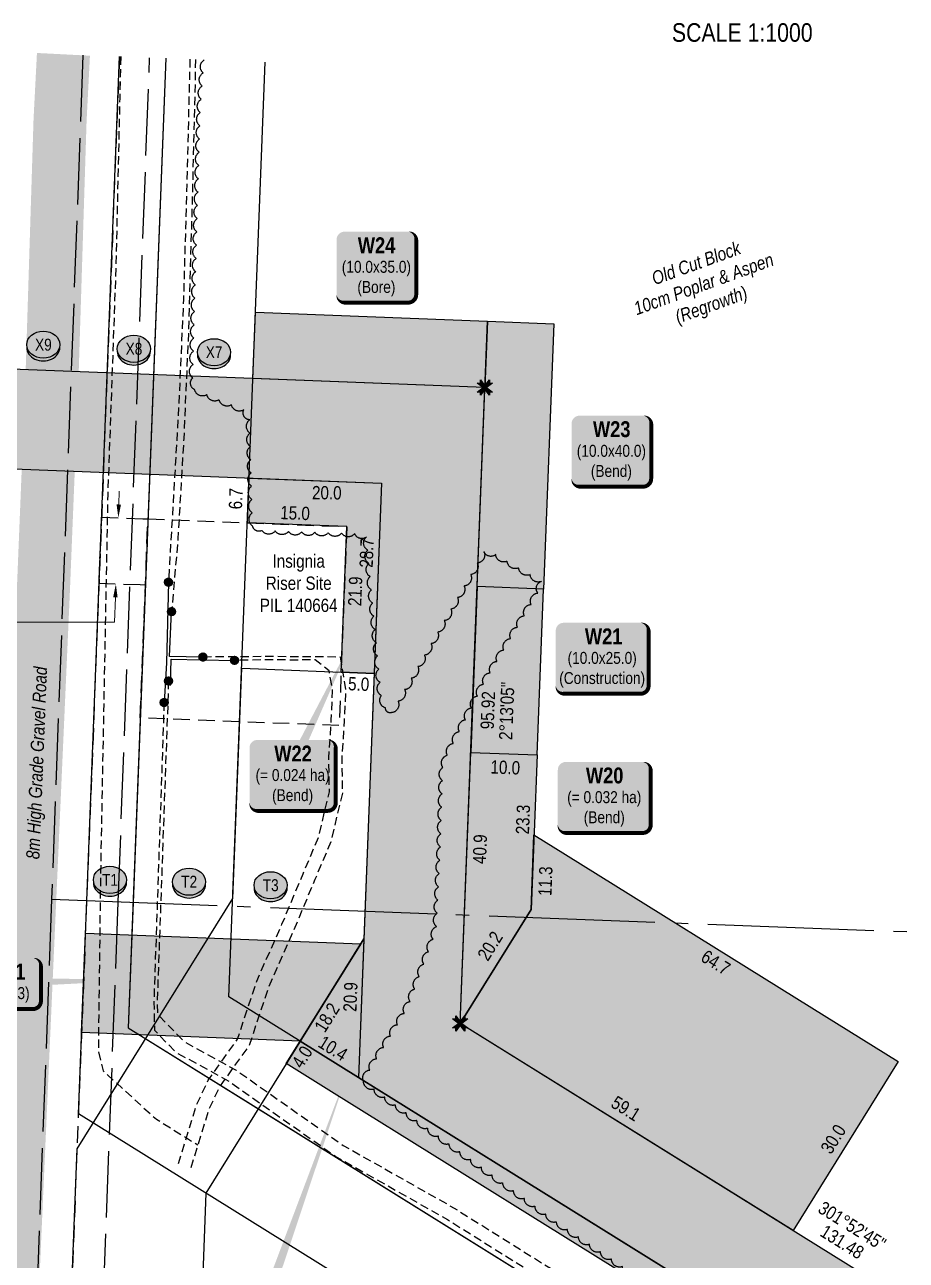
# Model space of a CAD drawing. Extents: x 333858 to 342713, y 6154085 to 6163590.
# Drawn here: x 334196 to 334860, y 6154741 to 6155671 of the extents above; entities that cross this region are included whole.
import ezdxf
from ezdxf.enums import TextEntityAlignment as Align

# ---------------------------------------------------------------- set-up
doc = ezdxf.new("R2010")
doc.units = 0
doc.header["$LTSCALE"] = 5
doc.header["$PDSIZE"] = 0.5
for name, pattern in [('0', [1, 1, 0]), ('foc-ACCESSROAD', [3.75, 2.5, -1.25]), ('foc-QUARTERLINE', [33, 25, -3, 2, -3]), ('foc-UNSURVEYED', [12.5, 10, -2.5]), ('UG_PIPE', [1.875, 1.25, -0.625])]:
    doc.linetypes.add(name, pattern=pattern)
doc.layers.get('Defpoints').update_dxf_attribs({"color": 9})
doc.layers.add('AS-PIPE-AG', color=7, linetype='Continuous', true_color=0x7d00fa)
doc.layers.add('P-TEMP-BLUE-H', color=7, linetype='Continuous', true_color=0x99e6ff)
for name, color, linetype in [('AS-PIPE-UG', 44, 'UG_PIPE'), ('AS-ROADS', 254, 'Continuous'), ('AS-SYMBOL', 7, 'Continuous'), ('C-WS-S', 8, 'Continuous'), ('DETAIL-T', 7, 'Continuous'), ('F-AR', 190, 'foc-ACCESSROAD'), ('F-RW', 190, 'Continuous'), ('F-WS', 190, 'foc-ACCESSROAD'), ('L-BD1', 253, 'Continuous'), ('L-MON', 1, 'Continuous'), ('L-QSEC', 8, 'foc-QUARTERLINE'), ('L-USEC', 7, 'foc-UNSURVEYED'), ('P-CROSSINGS', 250, 'Continuous'), ('P-PROPOSED', 10, 'Continuous'), ('P-PROPOSED-H', 21, 'Continuous'), ('P-TEMP-BLOCKS', 250, 'Continuous'), ('P-TEMP-BLUE', 146, 'Continuous'), ('P-TEMP-BLUE-T', 146, 'Continuous'), ('P-WORKAREA', 113, 'Continuous'), ('P-WORKAREA-H', 111, 'Continuous'), ('T-BUSH', 110, '0')]:
    doc.layers.add(name, color=color, linetype=linetype)
doc.layers.add('F-AR-T', color=190, linetype='Continuous', lineweight=9)
doc.layers.add('T-TEXT', color=48, linetype='Continuous', lineweight=18)
doc.styles.add('80', font='ARIALN.TTF', dxfattribs={"height": 10})
doc.styles.add('80CG', font='ARIALN.TTF', dxfattribs={"height": 10})
doc.styles.add('80L', font='ARIALN.TTF', dxfattribs={"height": 10})
doc.styles.add('80LS', font='ARIALNI.TTF', dxfattribs={"height": 10})
doc.styles.add('BOLD', font='ARIALNB.TTF')
doc.styles.add('Crossing', font='ARIALN.TTF', dxfattribs={"height": 10})
doc.styles.get("Standard").update_dxf_attribs({"font": 'ARIALN.TTF'})
doc.dimstyles.new('Compass 5 000', dxfattribs={"dimscale": 5, "dimtxt": 9, "dimasz": 2, "dimexe": 0.2, "dimexo": 0.0625, "dimgap": 0.5, "dimtad": 0, "dimtih": 1, "dimtoh": 1, "dimzin": 0, "dimdsep": 46, "dimtxsty": '80CG', "dimcen": 0.1, "dimse1": 1, "dimse2": 1, "dimclrd": 256, "dimclrt": 256, "dimaunit": 1, "dimadec": 4, "dimazin": 0, "dimtfac": 0.06, "dimtofl": 0, "dimtmove": 0, "dimatfit": 1, "dimfxl": 0.2, "dimtolj": 1, "dimtzin": 0, "dimlwd": -1, "dimarcsym": 0})

# ---------------------------------------------------------------- blocks, each defined once
blk = doc.blocks.new('*U528')
h = blk.add_hatch(color=111)
edge = h.paths.add_edge_path()
edge.add_line((-24, -20), (24, -20))
edge.add_arc((24, -14), 6, 270, 360)
edge.add_line((30, -14), (30, 12.5))
edge.add_arc((24, 12.5), 6, 0, 90)
edge.add_line((24, 18.5), (-24, 18.5))
edge.add_arc((-24, 12.5), 6, 90, 180)
edge.add_line((-30, 12.5), (-30, -14))
edge.add_arc((-24, -14), 6, 180, 270)
at = {"color": 250, "flags": 128}
blk.add_lwpolyline([(-24, -20, 3, 3, 0), (24, -20, 3, 3, 0.414214), (30, -14, 3, 3, 0), (30, 12.5, 3, 0, 0.414214), (24, 18.5, 0, 0, 0), (-24, 18.5, 0, 0, 0.414214), (-30, 12.5, 0, 0, 0), (-30, -14, 0, 3, 0.414214)], format="xyseb", close=True, dxfattribs=at)
at = {"flags": 128}
blk.add_lwpolyline([(104.95, 1.74, 0, 7.5, 0), (0, 0, 0, 0, 0)], format="xyseb", dxfattribs=at)
at = {"color": 250}
for tag, p, height, style in [('TEMP_AREA_W1_001', (-9.21, 2.24), 12, 'BOLD'), ('ENTER_TEXT_001', (-30.66, -12.47), 9, '80')]:
    blk.add_attdef(tag, p, '', height=height, dxfattribs=dict(at, style=style))
blk = doc.blocks.new('*U493')
at = {"true_color": 0x99e6ff}
h = blk.add_hatch(color=141, dxfattribs=at)
edge = h.paths.add_edge_path()
edge.add_line((-24, -34.95), (24, -34.95))
edge.add_arc((24, -28.95), 6, 270, 360)
edge.add_line((30, -28.95), (30, 12.5))
edge.add_arc((24, 12.5), 6, 0, 90)
edge.add_line((24, 18.5), (-24, 18.5))
edge.add_arc((-24, 12.5), 6, 90, 180)
edge.add_line((-30, 12.5), (-30, -28.95))
edge.add_arc((-24, -28.95), 6, 180, 270)
at = {"color": 250, "flags": 128}
blk.add_lwpolyline([(-24, -34.95, 3, 3, 0), (24, -34.95, 3, 3, 0.414214), (30, -28.95, 3, 3, 0), (30, 12.5, 3, 0, 0.414214), (24, 18.5, 0, 0, 0), (-24, 18.5, 0, 0, 0.414214), (-30, 12.5, 0, 0, 0), (-30, -28.95, 0, 3, 0.414214)], format="xyseb", close=True, dxfattribs=at)
at = {"flags": 128}
blk.add_lwpolyline([(-24.24, -18.7, 0, 7.5, 0), (0, 0, 0, 0, 0)], format="xyseb", dxfattribs=at)
at = {"color": 250}
for tag, p, height, style in [('TEMP_AREA_W1_001', (-9.21, 2.24), 12, 'BOLD'), ('ENTER_TEXT_001', (-30.66, -12.47), 9, '80')]:
    blk.add_attdef(tag, p, '', height=height, dxfattribs=dict(at, style=style))
blk = doc.blocks.new('*U492')
at = {"true_color": 0x99e6ff}
h = blk.add_hatch(color=141, dxfattribs=at)
edge = h.paths.add_edge_path()
edge.add_line((-29, -34.95), (29, -34.95))
edge.add_arc((29, -28.95), 6, 270, 360)
edge.add_line((35, -28.95), (35, 12.5))
edge.add_arc((29, 12.5), 6, 0, 90)
edge.add_line((29, 18.5), (-29, 18.5))
edge.add_arc((-29, 12.5), 6, 90, 180)
edge.add_line((-35, 12.5), (-35, -28.95))
edge.add_arc((-29, -28.95), 6, 180, 270)
at = {"color": 250, "flags": 128}
blk.add_lwpolyline([(-29, -34.95, 3, 3, 0), (29, -34.95, 3, 3, 0.414214), (35, -28.95, 3, 3, 0), (35, 12.5, 3, 0, 0.414214), (29, 18.5, 0, 0, 0), (-29, 18.5, 0, 0, 0.414214), (-35, 12.5, 0, 0, 0), (-35, -28.95, 0, 3, 0.414214)], format="xyseb", close=True, dxfattribs=at)
at = {"flags": 128}
blk.add_lwpolyline([(-24.24, -18.7, 0, 7.5, 0), (0, 0, 0, 0, 0)], format="xyseb", dxfattribs=at)
at = {"color": 250}
for tag, p, height, style in [('TEMP_AREA_W1_001', (-9.21, 2.24), 12, 'BOLD'), ('ENTER_TEXT_001', (-30.66, -12.47), 9, '80')]:
    blk.add_attdef(tag, p, '', height=height, dxfattribs=dict(at, style=style))
blk = doc.blocks.new('*U531')
at = {"true_color": 0x99e6ff}
h = blk.add_hatch(color=141, dxfattribs=at)
edge = h.paths.add_edge_path()
edge.add_line((-29, -34.95), (29, -34.95))
edge.add_arc((29, -28.95), 6, 270, 360)
edge.add_line((35, -28.95), (35, 12.5))
edge.add_arc((29, 12.5), 6, 0, 90)
edge.add_line((29, 18.5), (-29, 18.5))
edge.add_arc((-29, 12.5), 6, 90, 180)
edge.add_line((-35, 12.5), (-35, -28.95))
edge.add_arc((-29, -28.95), 6, 180, 270)
at = {"flags": 128}
blk.add_lwpolyline([(65.71, 184.54, 0, 7.5, 0), (0, 0, 0, 0, 0)], format="xyseb", dxfattribs=at)
at = {"color": 250, "flags": 128}
blk.add_lwpolyline([(-29, -34.95, 3, 3, 0), (29, -34.95, 3, 3, 0.414214), (35, -28.95, 3, 3, 0), (35, 12.5, 3, 0, 0.414214), (29, 18.5, 0, 0, 0), (-29, 18.5, 0, 0, 0.414214), (-35, 12.5, 0, 0, 0), (-35, -28.95, 0, 3, 0.414214)], format="xyseb", close=True, dxfattribs=at)
at = {"color": 250}
for tag, p, height, style in [('TEMP_AREA_W1_001', (-9.21, 2.24), 12, 'BOLD'), ('ENTER_TEXT_001', (-30.66, -12.47), 9, '80')]:
    blk.add_attdef(tag, p, '', height=height, dxfattribs=dict(at, style=style))
blk = doc.blocks.new('*U574')
at = {"true_color": 0x99e6ff}
h = blk.add_hatch(color=141, dxfattribs=at)
edge = h.paths.add_edge_path()
edge.add_line((-26.5, -34.95), (26.5, -34.95))
edge.add_arc((26.5, -28.95), 6, 270, 360)
edge.add_line((32.5, -28.95), (32.5, 12.5))
edge.add_arc((26.5, 12.5), 6, 0, 90)
edge.add_line((26.5, 18.5), (-26.5, 18.5))
edge.add_arc((-26.5, 12.5), 6, 90, 180)
edge.add_line((-32.5, 12.5), (-32.5, -28.95))
edge.add_arc((-26.5, -28.95), 6, 180, 270)
at = {"flags": 128}
blk.add_lwpolyline([(45.76, 95.33, 0, 7.5, 0), (0, 0, 0, 0, 0)], format="xyseb", dxfattribs=at)
at = {"color": 250, "flags": 128}
blk.add_lwpolyline([(-26.5, -34.95, 3, 3, 0), (26.5, -34.95, 3, 3, 0.414214), (32.5, -28.95, 3, 3, 0), (32.5, 12.5, 3, 0, 0.414214), (26.5, 18.5, 0, 0, 0), (-26.5, 18.5, 0, 0, 0.414214), (-32.5, 12.5, 0, 0, 0), (-32.5, -28.95, 0, 3, 0.414214)], format="xyseb", close=True, dxfattribs=at)
at = {"color": 250}
for tag, p, height, style in [('TEMP_AREA_W1_001', (-9.21, 2.24), 12, 'BOLD'), ('ENTER_TEXT_001', (-30.66, -12.47), 9, '80')]:
    blk.add_attdef(tag, p, '', height=height, dxfattribs=dict(at, style=style))
blk = doc.blocks.new('RISER')
h = blk.add_hatch(color=255)
h.dxf.hatch_style = 1
edge = h.paths.add_edge_path()
edge.add_arc((0, 0), 0.7, 0, 360)
blk.add_hatch(color=13).paths.add_polyline_path([(0.58, -0.15), (-0.58, -0.15, 0.774597)])
at = {"color": 13}
blk.add_line((-0.58, -0.15), (0.58, -0.15), dxfattribs=at)
blk.add_circle((0, 0), 0.6, dxfattribs=at)
blk = doc.blocks.new('*D527')
at = {"layer": 'Defpoints', "color": 0, "transparency": 16777216}
for p in [(334139, 6154959.22), (334239.68, 6154955.46), (334221.87, 6154478.4)]:
    blk.add_point(p, dxfattribs=at)
at = {"layer": 'F-AR-T', "transparency": 16777216}
for p, q in [((334111.19, 6154482.53), (334101.2, 6154482.91)), ((334231.86, 6154478.03), (334338.11, 6154474.06))]:
    blk.add_line(p, q, dxfattribs=at)
for points in [[(334111.26, 6154484.2), (334111.13, 6154480.87), (334121.19, 6154482.16)], [(334231.92, 6154479.69), (334231.8, 6154476.36), (334221.87, 6154478.4)]]:
    blk.add_solid(points, dxfattribs=at)
at = {"layer": 'F-AR-T', "transparency": 16777216, "insert": (334371.62, 6154474.06), "char_height": 10, "attachment_point": 5, "style": '80CG', "bg_fill": 3, "box_fill_scale": 1.1, "bg_fill_color": 256, "bg_fill_true_color": 13158600, "bg_fill_transparency": 0}
blk.add_mtext('\\A1;Insignia\\P20.00 A/R\\PLOC 240481', dxfattribs=at)
blk = doc.blocks.new('TEMP')
h = blk.add_hatch(color=255)
h.dxf.hatch_style = 1
h.paths.add_polyline_path([(0, 0.25), (-0.67, 1.15), (-0.67, 0.67), (-1.15, 0.67), (-0.25, 0), (-1.15, -0.67), (-0.67, -0.67), (-0.67, -1.15), (0, -0.25), (0.67, -1.15), (0.67, -0.67), (1.15, -0.67), (0.25, 0), (1.15, 0.67), (0.67, 0.67), (0.67, 1.15)])
h.paths.add_polyline_path([(0.57, 0.85), (0.57, 0.57), (0.85, 0.57), (0.08, 0), (0.85, -0.57), (0.57, -0.57), (0.57, -0.85), (0, -0.08), (-0.57, -0.85), (-0.57, -0.57), (-0.85, -0.57), (-0.08, 0), (-0.85, 0.57), (-0.57, 0.57), (-0.57, 0.85), (0, 0.08)], flags=16)
h = blk.add_hatch(color=1)
h.dxf.hatch_style = 1
h.paths.add_polyline_path([(0, 0.08), (-0.57, 0.85), (-0.57, 0.57), (-0.85, 0.57), (-0.08, 0), (-0.85, -0.57), (-0.57, -0.57), (-0.57, -0.85), (0, -0.08), (0.57, -0.85), (0.57, -0.57), (0.85, -0.57), (0.08, 0), (0.85, 0.57), (0.57, 0.57), (0.57, 0.85)])
at = {"color": 1}
for p, q in [((-0.08, 0), (0.08, 0)), ((0, 0.08), (0, -0.08))]:
    blk.add_line(p, q, dxfattribs=at)
at = {"color": 255, "flags": 128}
blk.add_lwpolyline([(-0.25, 0), (-1.15, 0.67), (-0.67, 0.67), (-0.67, 1.15), (0, 0.25), (0.67, 1.15), (0.67, 0.67), (1.15, 0.67), (0.25, 0), (1.15, -0.67), (0.67, -0.67), (0.67, -1.15), (0, -0.25), (-0.67, -1.15), (-0.67, -0.67), (-1.15, -0.67)], close=True, dxfattribs=at)
at = {"color": 1, "flags": 128}
blk.add_lwpolyline([(-0.08, 0), (-0.85, 0.57), (-0.57, 0.57), (-0.57, 0.85), (0, 0.08), (0.57, 0.85), (0.57, 0.57), (0.85, 0.57), (0.08, 0), (0.85, -0.57), (0.57, -0.57), (0.57, -0.85), (0, -0.08), (-0.57, -0.85), (-0.57, -0.57), (-0.85, -0.57)], close=True, dxfattribs=at)
blk = doc.blocks.new('xing2')
h = blk.add_hatch(color=50)
h.dxf.hatch_style = 1
edge = h.paths.add_edge_path()
edge.add_ellipse((0, 0), major_axis=(-12.5, 0), ratio=0.816297, start_angle=0, end_angle=360)
h = blk.add_hatch(color=250)
h.dxf.hatch_style = 1
edge = h.paths.add_edge_path()
edge.add_ellipse((0, -2.05), major_axis=(-12.5, 0), ratio=0.816297, start_angle=0, end_angle=180)
edge.add_line((12.5, -2.05), (12.5, 0))
edge.add_ellipse((0, 0), major_axis=(-12.5, 0), ratio=0.816297, start_angle=0, end_angle=180, ccw=False)
edge.add_line((-12.5, 0), (-12.5, -2.05))
at = {"color": 250}
blk.add_ellipse((0, 0), major_axis=(-12.5, 0), ratio=0.816297, dxfattribs=at)
blk.add_ellipse((0, -2.05), major_axis=(-12.5, 0), ratio=0.816297, start_param=0, end_param=3.141593, dxfattribs=at)
at = {"color": 250, "style": 'Crossing'}
blk.add_attdef('CROSSING', text='', height=9, dxfattribs=at).set_placement((0.09, 0.02), align=Align.MIDDLE_CENTER)
at = {"color": 250, "style": 'Crossing', "flags": 1}
for tag, p in [('OWNER', (0.09, -12.49)), ('DESCRIPTION', (0.09, -25.77)), ('LOCATION', (0.09, -39.3)), ('DWG_REF', (0.09, -52.84))]:
    blk.add_attdef(tag, text='', height=9, dxfattribs=at).set_placement(p, align=Align.MIDDLE_CENTER)
blk = doc.blocks.new('Well_proximity')
h = blk.add_hatch(color=191)
h.dxf.hatch_style = 1
edge = h.paths.add_edge_path()
edge.add_ellipse((0, 0), major_axis=(-12.5, 0), ratio=0.816297, start_angle=0, end_angle=360)
h = blk.add_hatch(color=250)
h.dxf.hatch_style = 1
edge = h.paths.add_edge_path()
edge.add_ellipse((0, -2.05), major_axis=(-12.5, 0), ratio=0.816297, start_angle=0, end_angle=180)
edge.add_line((12.5, -2.05), (12.5, 0))
edge.add_ellipse((0, 0), major_axis=(-12.5, 0), ratio=0.816297, start_angle=0, end_angle=180, ccw=False)
edge.add_line((-12.5, 0), (-12.5, -2.05))
at = {"color": 250}
blk.add_ellipse((0, 0), major_axis=(-12.5, 0), ratio=0.816297, dxfattribs=at)
blk.add_ellipse((0, -2.05), major_axis=(-12.5, 0), ratio=0.816297, start_param=0, end_param=3.141593, dxfattribs=at)
at = {"color": 250, "style": '80L'}
blk.add_attdef('CROSSING', text='', height=9, dxfattribs=at).set_placement((0.09, 0.02), align=Align.MIDDLE_CENTER)

msp = doc.modelspace()

# ---------------------------------------------------------------- hatches: boundary and pattern name
at = {"layer": 'P-PROPOSED-H'}
h = msp.add_hatch(color=256, dxfattribs=at)
h.dxf.hatch_style = 1
h.paths.add_polyline_path([(333886.995, 6155423.332), (333884.084, 6155348.403), (334464.706, 6155325.846), (334447.342, 6154878.338), (335047.088, 6154505.253), (335449.427, 6154288.974), (335484.931, 6154355.021), (335084.682, 6154570.177), (334523.961, 6154918.985), (334542.542, 6155397.864)])
at = {"layer": 'P-TEMP-BLUE-H'}
h = msp.add_hatch(color=256, dxfattribs=at)
h.dxf.hatch_style = 1
h.paths.add_polyline_path([(334542.542, 6155397.864), (334367.734, 6155404.655), (334369.675, 6155454.629), (334544.478, 6155447.819)])
h = msp.add_hatch(color=256, dxfattribs=at)
h.dxf.hatch_style = 1
h.paths.add_polyline_path([(334586.677, 6155246.071), (334536.728, 6155248.009), (334544.478, 6155447.819), (334594.43, 6155445.874)])
h = msp.add_hatch(color=256, dxfattribs=at)
h.dxf.hatch_style = 1
h.paths.add_polyline_path([(334464.704, 6155325.846), (334459.148, 6155182.599), (334434.172, 6155183.569), (334438.424, 6155293.164), (334363.515, 6155296.071), (334364.823, 6155329.727)])
h = msp.add_hatch(color=256, dxfattribs=at)
h.dxf.hatch_style = 1
h.paths.add_polyline_path([(334536.728, 6155248.009), (334531.882, 6155123.128), (334581.833, 6155121.19), (334586.677, 6155246.071)])
h = msp.add_hatch(color=256, dxfattribs=at)
h.dxf.hatch_style = 1
h.paths.add_polyline_path([(334581.833, 6155121.19), (334577.317, 6155004.756), (334523.961, 6154918.985), (334531.882, 6155123.128)])
h = msp.add_hatch(color=256, dxfattribs=at)
h.dxf.hatch_style = 1
h.paths.add_polyline_path([(334774.825, 6154762.93), (334651.303, 6154839.769), (334523.961, 6154918.985), (334577.317, 6155004.756), (334579.501, 6155061.056), (334603.177, 6155046.327), (334788.896, 6154930.797), (334854.041, 6154890.272)])
h = msp.add_hatch(color=256, dxfattribs=at)
h.dxf.hatch_style = 1
h.paths.add_polyline_path([(334451.395, 6154982.789), (334447.342, 6154878.338), (334403.417, 6154905.662)])
at = {"layer": 'P-WORKAREA-H'}
h = msp.add_hatch(color=256, dxfattribs=at)
h.dxf.hatch_style = 1
h.paths.add_polyline_path([(334403.417, 6154905.662), (334238.536, 6154912.068), (334241.447, 6154986.997), (334448.997, 6154978.933)])
h = msp.add_hatch(color=256, dxfattribs=at)
h.dxf.hatch_style = 1
h.paths.add_polyline_path([(335093.547, 6154457.577), (335037.063, 6154487.94), (334426.911, 6154867.498), (334392.855, 6154888.683), (334403.417, 6154905.662), (334447.342, 6154878.338), (335044.287, 6154506.996)])

# ---------------------------------------------------------------- linework, layer by layer
at = {"layer": 'AS-PIPE-AG', "flags": 128}
for points in [[(334304.017, 6155251.321), (334302.442, 6155190.466), (334300.742, 6155160.686)], [(334330.062, 6155194.931), (334304.812, 6155195.466), (334306.432, 6155229.161)], [(334305.457, 6155173.614), (334306.082, 6155193.356), (334353.807, 6155192.446)]]:
    msp.add_lwpolyline(points, dxfattribs=at)
at = {"layer": 'AS-PIPE-UG', "flags": 128}
for points in [[(334268.096, 6155647.233), (334267.332, 6155615.811), (334264.462, 6155491.446), (334258.267, 6155317.406), (334252.817, 6155030.806), (334251.167, 6154898.261), (334254.787, 6154883.246), (334282.862, 6154857.681), (334294.957, 6154846.811), (334326.101, 6154827.471)], [(334320.173, 6155645.21), (334318.187, 6155564.411), (334315.342, 6155464.146), (334311.832, 6155385.036), (334307.422, 6155309.291), (334304.017, 6155251.321)], [(334324.35, 6155645.048), (334324.116, 6155628.584), (334321.915, 6155539.051), (334319.07, 6155438.766), (334315.559, 6155359.641), (334311.148, 6155283.881), (334306.432, 6155229.161)], [(334311.512, 6154813.361), (334325.397, 6154858.116), (334333.937, 6154876.146), (334356.067, 6154907.106), (334370.522, 6154950.711), (334389.562, 6154993.676), (334405.487, 6155031.606), (334417.102, 6155059.061), (334425.357, 6155093.526), (334424.942, 6155118.931), (334426.757, 6155147.431), (334427.767, 6155169.276), (334425.212, 6155184.436), (334414.497, 6155192.896), (334401.112, 6155192.656), (334379.272, 6155192.801), (334353.807, 6155192.446)], [(334304.147, 6155176.886), (334295.552, 6154935.572), (334295.731, 6154926.021), (334315.686, 6154905.366), (334355.064, 6154883.812), (334435.797, 6154827.048), (334519.454, 6154779.836), (334771.356, 6154622.18), (334924.185, 6154528.053), (335000.272, 6154479.564), (335043.151, 6154443.684), (335096.614, 6154391.383), (335173.045, 6154313.367), (335215.851, 6154270.272), (335265.92, 6154224.095), (335332.361, 6154187.933), (335383.328, 6154166.011)], [(334300.742, 6155160.686), (334293.052, 6154935.591), (334293.457, 6154913.986), (334309.552, 6154897.326), (334349.772, 6154875.311), (334430.452, 6154818.584), (334514.342, 6154771.241), (334766.082, 6154613.686), (334918.877, 6154519.581), (334994.353, 6154471.481), (335036.437, 6154436.266), (335089.547, 6154384.311), (335165.927, 6154306.346), (335208.912, 6154263.071), (335260.052, 6154215.906), (335327.987, 6154178.931), (335378.576, 6154157.171)]]:
    msp.add_lwpolyline(points, dxfattribs=at)
msp.add_lwpolyline([(334321.061, 6154810.398), (334334.736, 6154854.476), (334342.59, 6154871.059), (334365.081, 6154902.523), (334379.859, 6154947.104), (334398.742, 6154989.715), (334414.7, 6155027.723), (334426.632, 6155055.927), (334435.374, 6155092.426), (334434.945, 6155118.694), (334436.74, 6155146.882), (334437.804, 6155169.882), (334433.581, 6155194.94), (334379.289, 6155195.3, 0.0051448), (334379.237, 6155195.3), (334330.062, 6155194.931)], format="xyb", dxfattribs=at)
at = {"layer": 'AS-ROADS', "const_width": 39.992, "flags": 128}
msp.add_lwpolyline([(334177.682, 6154520.797), (334209.687, 6155242.831), (334216.302, 6155406.451), (334222.347, 6155599.321), (334224.904, 6155648.911)], dxfattribs=at)
at = {"layer": 'C-WS-S', "flags": 128}
msp.add_lwpolyline([(334242.397, 6155011.451), (334267.097, 6155647.272)], dxfattribs=at)
at = {"layer": 'F-AR', "flags": 128}
msp.add_lwpolyline([(334267.094, 6155647.272), (334218.565, 6154398.116)], dxfattribs=at)
at = {"layer": 'F-AR'}
msp.add_lwpolyline([(334282.729, 6155249.222), (334251.7, 6155250.364), (334252.538, 6155271.984), (334253.638, 6155300.362), (334284.658, 6155299.134), (334288.608, 6155298.977), (334287.585, 6155270.628), (334286.669, 6155249.076), (334282.729, 6155249.222)], close=True, dxfattribs=at)
at = {"layer": 'F-AR-T'}
for p, q in [((334266.609, 6155309.844), (334266.977, 6155319.836)), ((334264.035, 6155239.905), (334263.342, 6155221.083)), ((334263.342, 6155221.083), (334114.919, 6155221.083))]:
    msp.add_line(p, q, dxfattribs=at)
for points in [[(334264.944, 6155309.906), (334268.274, 6155309.783), (334266.241, 6155299.853)], [(334262.369, 6155239.967), (334265.7, 6155239.844), (334264.402, 6155249.897)]]:
    msp.add_solid(points, dxfattribs=at)
at = {"layer": 'F-RW'}
for points in [[(335339.667, 6154084.791), (335220.092, 6154139.434), (334959.722, 6154400.644), (334236.154, 6154850.754), (334242.397, 6155011.451), (334267.098, 6155647.272)], [(334302.065, 6155645.913), (334277.365, 6155010.131), (334273.697, 6154915.709), (334363.882, 6154859.608), (335006.645, 6154459.57), (335263.611, 6154201.991), (335375.246, 6154150.976)]]:
    msp.add_lwpolyline(points, dxfattribs=at)
at = {"layer": 'F-RW', "flags": 128}
for points in [[(334302.065, 6155645.913), (334273.697, 6154915.709), (335006.701, 6154459.73), (335263.611, 6154201.991), (335375.246, 6154150.976)], [(335403.708, 6154203.924), (335298.427, 6154252.036), (335044.284, 6154506.998), (334349.648, 6154939.11), (334376.993, 6155643.002)], [(334218.565, 6154398.116), (334235.126, 6154824.411), (334352.516, 6155013.12), (334359.243, 6155186.476), (334459.148, 6155182.599), (334451.395, 6154982.789), (334332.123, 6154791.055), (334317.663, 6154398.116)]]:
    msp.add_lwpolyline(points, dxfattribs=at)
at = {"layer": 'F-WS', "flags": 128}
msp.add_lwpolyline([(334288.566, 6155298.979), (334438.424, 6155293.164), (334432.61, 6155143.307), (334282.752, 6155149.121)], close=True, dxfattribs=at)
at = {"layer": 'L-QSEC', "flags": 128}
msp.add_lwpolyline([(334215.942, 6155012.449), (335496.766, 6154964.12)], dxfattribs=at)
at = {"layer": 'L-USEC', "flags": 128}
for points in [[(334239.61, 6155648.34), (334215.944, 6155012.501)], [(334266.187, 6155010.556), (334289.851, 6155646.388)], [(334215.944, 6155012.502), (334193.083, 6154398.116)], [(334243.397, 6154398.116), (334266.187, 6155010.556)]]:
    msp.add_lwpolyline(points, dxfattribs=at)
at = {"layer": 'P-PROPOSED', "flags": 128}
for points in [[(335484.931, 6154355.021), (335084.682, 6154570.177), (334523.961, 6154918.985), (334542.542, 6155397.864), (333886.995, 6155423.332)], [(333884.084, 6155348.403), (334464.706, 6155325.846), (334447.342, 6154878.338), (335047.088, 6154505.253), (335449.427, 6154288.974)]]:
    msp.add_lwpolyline(points, dxfattribs=at)
at = {"layer": 'P-TEMP-BLUE', "flags": 128}
for points in [[(334542.542, 6155397.864), (334367.734, 6155404.655), (334369.675, 6155454.629), (334544.478, 6155447.819)], [(334586.677, 6155246.071), (334536.728, 6155248.009), (334544.478, 6155447.819), (334594.43, 6155445.874)], [(334464.704, 6155325.846), (334459.148, 6155182.599), (334434.172, 6155183.569), (334438.424, 6155293.164), (334363.515, 6155296.071), (334364.823, 6155329.727)], [(334536.728, 6155248.009), (334531.882, 6155123.128), (334581.833, 6155121.19), (334586.677, 6155246.071)], [(334581.833, 6155121.19), (334577.317, 6155004.756), (334523.961, 6154918.985), (334531.882, 6155123.128)], [(334774.825, 6154762.93), (334651.303, 6154839.769), (334523.961, 6154918.985), (334577.317, 6155004.756), (334579.501, 6155061.056), (334603.177, 6155046.327), (334788.896, 6154930.797), (334854.041, 6154890.272)], [(334451.395, 6154982.789), (334447.342, 6154878.338), (334403.417, 6154905.662)]]:
    msp.add_lwpolyline(points, close=True, dxfattribs=at)
at = {"layer": 'P-WORKAREA', "flags": 128}
for points in [[(334403.417, 6154905.662), (334238.536, 6154912.068), (334241.447, 6154986.997), (334448.997, 6154978.933)], [(335093.547, 6154457.577), (335037.063, 6154487.94), (334426.911, 6154867.498), (334392.855, 6154888.683), (334403.417, 6154905.662), (334447.342, 6154878.338), (335044.287, 6154506.996), (335093.547, 6154457.577)]]:
    msp.add_lwpolyline(points, close=True, dxfattribs=at)
at = {"layer": 'T-BUSH', "flags": 128}
msp.add_lwpolyline([(335401.308, 6154199.753, -0.5205671), (335392.292, 6154204.074, -0.5205671), (335383.276, 6154208.394, -0.5205671), (335374.259, 6154212.715, -0.5205671), (335365.243, 6154217.035, -0.5205671), (335356.227, 6154221.356, -0.5205671), (335347.21, 6154225.676, -0.5205671), (335338.194, 6154229.997, -0.5205671), (335329.178, 6154234.317, -0.5205671), (335320.161, 6154238.637, -0.5205671), (335311.145, 6154242.958, -0.5205671), (335302.129, 6154247.278, -0.5205671), (335294.005, 6154253.032, -0.5205671), (335286.149, 6154259.216, -0.5205671), (335278.293, 6154265.401, -0.5205671), (335270.438, 6154271.586, -0.5205671), (335262.582, 6154277.77, -0.5205671), (335254.726, 6154283.955, -0.5205671), (335246.871, 6154290.139, -0.5205671), (335239.015, 6154296.324, -0.5205671), (335231.16, 6154302.509, -0.5205671), (335223.304, 6154308.693, -0.5205671), (335215.448, 6154314.878, -0.5205671), (335207.593, 6154321.063, -0.5205671), (335199.737, 6154327.247, -0.5205671), (335191.881, 6154333.432, -0.5205671), (335184.026, 6154339.617, -0.5205671), (335176.46, 6154346.14, -0.5205671), (335169.13, 6154352.94, -0.5205671), (335161.801, 6154359.74, -0.5205671), (335154.472, 6154366.54, -0.5205671), (335147.142, 6154373.34, -0.5205671), (335139.813, 6154380.14, -0.5205671), (335132.484, 6154386.94, -0.5205671), (335125.154, 6154393.74, -0.5205671), (335117.825, 6154400.54, -0.5205671), (335110.495, 6154407.34, -0.5205671), (335103.166, 6154414.14, -0.5205671), (335095.837, 6154420.941, -0.5205671), (335088.507, 6154427.741, -0.5205671), (335081.178, 6154434.541, -0.5205671), (335073.848, 6154441.341, -0.5205671), (335066.519, 6154448.141, -0.5205671), (335059.19, 6154454.941, -0.5205671), (335051.86, 6154461.741, -0.5205671), (335044.531, 6154468.541, -0.5205671), (335037.201, 6154475.341, -0.5205671), (335029.201, 6154481.283, -0.5205671), (335020.826, 6154486.744, -0.5205671), (335012.451, 6154492.205, -0.5205671), (335004.076, 6154497.665, -0.5205671), (334995.701, 6154503.126, -0.5205671), (334987.325, 6154508.586, -0.5205671), (334978.95, 6154514.047, -0.5205671), (334970.575, 6154519.508, -0.5205671), (334962.2, 6154524.968, -0.5205671), (334953.825, 6154530.429, -0.5205671), (334945.45, 6154535.889, -0.5205671), (334937.075, 6154541.35, -0.5205671), (334928.7, 6154546.811, -0.5205671), (334920.325, 6154552.271, -0.5205671), (334911.949, 6154557.732, -0.5205671), (334903.574, 6154563.192, -0.5205671), (334895.199, 6154568.653, -0.5205671), (334886.824, 6154574.113, -0.5205671), (334878.449, 6154579.574, -0.5205671), (334870.074, 6154585.035, -0.5205671), (334861.76, 6154590.588, -0.5205671), (334853.469, 6154596.175, -0.5205671), (334845.177, 6154601.762, -0.5205671), (334836.886, 6154607.348, -0.5205671), (334828.594, 6154612.935, -0.5205671), (334820.303, 6154618.522, -0.5205671), (334812.012, 6154624.109, -0.5205671), (334803.72, 6154629.696, -0.5205671), (334795.429, 6154635.283, -0.5205671), (334787.137, 6154640.869, -0.5205671), (334778.846, 6154646.456, -0.5205671), (334770.554, 6154652.043, -0.5205671), (334762.263, 6154657.63, -0.5205671), (334753.972, 6154663.217, -0.5205671), (334745.68, 6154668.804, -0.5205671), (334737.389, 6154674.39, -0.5205671), (334729.097, 6154679.977, -0.5205671), (334720.806, 6154685.564, -0.5205671), (334712.514, 6154691.151, -0.5205671), (334704.223, 6154696.738, -0.5205671), (334695.931, 6154702.325, -0.5205671), (334687.64, 6154707.912, -0.5205671), (334679.349, 6154713.498, -0.5205671), (334671.057, 6154719.085, -0.5205671), (334662.766, 6154724.672, -0.5205671), (334654.474, 6154730.259, -0.5205671), (334646.183, 6154735.846, -0.5205671), (334637.891, 6154741.433, -0.5205671), (334629.6, 6154747.019, -0.5205671), (334621.309, 6154752.606, -0.5205671), (334613.017, 6154758.193, -0.5205671), (334604.726, 6154763.78, -0.5205671), (334596.508, 6154769.472, -0.5205671), (334588.418, 6154775.347, -0.5205671), (334580.327, 6154781.221, -0.5205671), (334572.237, 6154787.095, -0.5205671), (334564.147, 6154792.969, -0.5205671), (334556.056, 6154798.843, -0.5205671), (334547.966, 6154804.718, -0.5205671), (334539.876, 6154810.592, -0.5205671), (334531.785, 6154816.466, -0.5205671), (334523.695, 6154822.34, -0.5205671), (334515.604, 6154828.215, -0.5205671), (334507.514, 6154834.089, -0.5205671), (334499.424, 6154839.963, -0.5205671), (334491.333, 6154845.837, -0.5205671), (334483.243, 6154851.711, -0.5205671), (334475.152, 6154857.586, -0.5205671), (334467.076, 6154863.479, -0.5205671), (334459.067, 6154869.463, -0.5205671), (334451.058, 6154875.448, -0.5205671), (334455.709, 6154883.877, -0.5205671), (334460.915, 6154892.413, -0.5205671), (334466.121, 6154900.949, -0.5205671), (334471.326, 6154909.484, -0.5205671), (334476.532, 6154918.02, -0.5205671), (334481.738, 6154926.556, -0.5205671), (334486.114, 6154935.496, -0.5205671), (334489.579, 6154944.874, -0.5205671), (334493.044, 6154954.252, -0.5205671), (334496.51, 6154963.631, -0.5205671), (334499.975, 6154973.009, -0.5205671), (334503.441, 6154982.387, -0.5205671), (334506.143, 6154991.928, -0.5205671), (334506.626, 6155001.914, -0.5205671), (334507.108, 6155011.901, -0.5205671), (334507.59, 6155021.887, -0.5205671), (334508.072, 6155031.874, -0.5205671), (334508.554, 6155041.86, -0.5205671), (334509.036, 6155051.846, -0.5205671), (334509.335, 6155061.84, -0.5205671), (334509.634, 6155071.834, -0.5205671), (334509.934, 6155081.827, -0.5205671), (334510.233, 6155091.821, -0.5205671), (334510.533, 6155101.814, -0.5205671), (334510.832, 6155111.808, -0.5205671), (334514.188, 6155121.021, -0.5205671), (334518.717, 6155129.934, -0.5205671), (334523.245, 6155138.848, -0.5205671), (334527.773, 6155147.762, -0.5205671), (334532.302, 6155156.676, -0.5205671), (334536.83, 6155165.589, -0.5205671), (334541.358, 6155174.503, -0.5205671), (334546.464, 6155183.098, -0.5205671), (334551.604, 6155191.673, -0.5205671), (334556.744, 6155200.249, -0.5205671), (334561.884, 6155208.824, -0.5205671), (334567.025, 6155217.4, -0.5205671), (334572.165, 6155225.975, -0.5205671), (334577.305, 6155234.551, -0.5205671), (334582.445, 6155243.126, -0.5205671), (334585.167, 6155251.964, -0.5205671), (334576.585, 6155257.072, -0.5205671), (334567.933, 6155262.083, -0.5205671), (334559.281, 6155267.094, -0.5205671), (334550.63, 6155272.105, -0.5205671), (334541.796, 6155274.396, -0.5205671), (334536.775, 6155265.754, -0.5205671), (334531.799, 6155257.082, -0.5205671), (334526.823, 6155248.411, -0.5205671), (334521.847, 6155239.739, -0.5205671), (334516.87, 6155231.067, -0.5205671), (334511.894, 6155222.396, -0.5205671), (334506.918, 6155213.724, -0.5205671), (334501.942, 6155205.052, -0.5205671), (334496.966, 6155196.38, -0.5205671), (334491.99, 6155187.709, -0.5205671), (334487.013, 6155179.037, -0.5205671), (334482.037, 6155170.365, -0.5205671), (334477.061, 6155161.694, -0.5205671), (334472.085, 6155153.022, -0.5205671), (334467.638, 6155156.603, -0.5205671), (334464.432, 6155165.943, -0.5205671), (334463.504, 6155175.898, -0.5205671), (334462.576, 6155185.853, -0.5205671), (334461.648, 6155195.808, -0.5205671), (334460.721, 6155205.762, -0.5205671), (334459.793, 6155215.717, -0.5205671), (334458.865, 6155225.672, -0.5205671), (334457.937, 6155235.627, -0.5205671), (334457.009, 6155245.582, -0.5205671), (334456.081, 6155255.537, -0.5205671), (334455.153, 6155265.492, -0.5205671), (334454.225, 6155275.447, -0.5205671), (334453.274, 6155285.398, -0.5205671), (334444.406, 6155287.944, -0.5205671), (334434.413, 6155288.274, -0.5205671), (334424.42, 6155288.604, -0.5205671), (334414.428, 6155288.934, -0.5205671), (334404.435, 6155289.264, -0.5205671), (334394.443, 6155289.595, -0.5205671), (334384.45, 6155289.925, -0.5205671), (334374.458, 6155290.255, -0.5205671), (334367.522, 6155293.628, -0.5205671), (334367.238, 6155303.622, -0.5205671), (334366.954, 6155313.616, -0.5205671), (334366.67, 6155323.61, -0.5205671), (334366.385, 6155333.604, -0.5205671), (334366.101, 6155343.598, -0.5205671), (334365.817, 6155353.592, -0.5205671), (334365.533, 6155363.586, -0.5205671), (334365.248, 6155373.58, -0.5205671), (334360.718, 6155381.093, -0.5205671), (334351.477, 6155384.909, -0.5205671), (334342.236, 6155388.725, -0.5205671), (334332.994, 6155392.541, -0.5205671), (334323.753, 6155396.357, -0.5205671), (334322.32, 6155405.237, -0.5205671), (334322.605, 6155415.231, -0.5205671), (334322.89, 6155425.225, -0.5205671), (334323.175, 6155435.219, -0.5205671), (334323.46, 6155445.213, -0.5205671), (334323.744, 6155455.207, -0.5205671), (334324.029, 6155465.201, -0.5205671), (334324.314, 6155475.195, -0.5205671), (334324.599, 6155485.189, -0.5205671), (334324.884, 6155495.183, -0.5205671), (334325.168, 6155505.177, -0.5205671), (334325.453, 6155515.171, -0.5205671), (334325.738, 6155525.165, -0.5205671), (334326.023, 6155535.159, -0.5205671), (334326.308, 6155545.153, -0.5205671), (334326.592, 6155555.147, -0.5205671), (334326.877, 6155565.141, -0.5205671), (334327.162, 6155575.135, -0.5205671), (334327.447, 6155585.129, -0.5205671), (334327.732, 6155595.123, -0.5205671), (334328.016, 6155605.117, -0.5205671), (334328.715, 6155615.089, -0.5205671), (334329.473, 6155625.058, -0.5205671), (334330.231, 6155635.027, -0.5205671), (334330.965, 6155644.679, -0.5205671)], format="xyb", dxfattribs=at)

# ---------------------------------------------------------------- block references
at = {"layer": 'AS-SYMBOL', "xscale": 4.99901530000004, "yscale": 4.99901530000004, "zscale": 24.99507650000043}
for p in [(334304.017, 6155251.321), (334306.432, 6155229.161), (334330.062, 6155194.931), (334353.807, 6155192.446), (334304.147, 6155176.886), (334300.742, 6155160.686)]:
    msp.add_blockref('RISER', p, dxfattribs=at)
at = {"layer": 'L-MON', "xscale": 4.99901530000004, "yscale": 4.99901530000004}
for p, zscale in [((334542.542, 6155397.864), 4.99901530000004), ((334523.961, 6154918.985), 25.00000000000024)]:
    msp.add_blockref('TEMP', p, dxfattribs=dict(at, zscale=zscale))
at = {"layer": 'P-CROSSINGS'}
for name, p, xscale, yscale, zscale, values in [('xing2', (334209.697, 6155430.195), 0.99980306, 0.99980306, 0.99980306, {'CROSSING': 'X9'}), ('xing2', (334277.961, 6155427.112), 0.99980306, 0.99980306, 0.99980306, {'CROSSING': 'X8'}), ('xing2', (334338.381, 6155424.538), 0.99980306, 0.99980306, 0.99980306, {'CROSSING': 'X7'}), ('Well_proximity', (334259.917, 6155027.102), 0.9994224711639719, 0.9994224711639719, 0.9994224711639719, {'CROSSING': 'T1'}), ('Well_proximity', (334319.532, 6155025.685), 0.9994224711639719, 0.9994224711639719, 0.9994224711639719, {'CROSSING': 'T2'}), ('Well_proximity', (334381.011, 6155023.039), 0.9994224711639719, 0.9994224711639719, 0.9994224711639719, {'CROSSING': 'T3'})]:
    msp.add_blockref(name, p, dxfattribs=dict(at, xscale=xscale, yscale=yscale, zscale=zscale)).add_auto_attribs(values)
at = {"layer": 'P-TEMP-BLOCKS'}
ref = msp.add_blockref('*U493', (334460.736, 6155496.841), dxfattribs=dict(at, xscale=0.99980306, yscale=0.99980306, zscale=0.99980306))
ref.add_attrib('TEMP_AREA_W1_001', 'W24', (334446.745, 6155499.085), dxfattribs={"layer": '0', "color": 250, "height": 11.9976, "style": 'BOLD'})
ref.add_attrib('ENTER_TEXT_001', '(10.0x35.0)', (334434.665, 6155484.373), dxfattribs={"layer": '0', "color": 250, "height": 8.99823, "style": '80'})
ref.add_attrib('ENTER_TEXT_002', '(Bore)', (334446.422, 6155469.223), dxfattribs={"layer": '0', "color": 250, "height": 8.9982, "style": '80'})
ref = msp.add_blockref('*U493', (334637.829, 6155358.232), dxfattribs=dict(at, xscale=0.99980306, yscale=0.99980306, zscale=0.99980306))
ref.add_attrib('TEMP_AREA_W1_001', 'W23', (334623.969, 6155360.578), dxfattribs={"layer": '0', "color": 250, "height": 11.9976, "style": 'BOLD'})
ref.add_attrib('ENTER_TEXT_001', '(10.0x40.0)', (334611.758, 6155345.764), dxfattribs={"layer": '0', "color": 250, "height": 8.99823, "style": '80'})
ref.add_attrib('ENTER_TEXT_002', '(Bend)', (334622.364, 6155330.614), dxfattribs={"layer": '0', "color": 250, "height": 8.9982, "style": '80'})
ref = msp.add_blockref('*U492', (334630.89, 6155202.252), dxfattribs=dict(at, xscale=0.99980306, yscale=0.99980306, zscale=0.99980306))
ref.add_attrib('TEMP_AREA_W1_001', 'W21', (334617.857, 6155204.496), dxfattribs={"layer": '0', "color": 250, "height": 11.9976, "style": 'BOLD'})
ref.add_attrib('ENTER_TEXT_001', '(10.0x25.0)', (334604.819, 6155189.784), dxfattribs={"layer": '0', "color": 250, "height": 8.99823, "style": '80'})
ref.add_attrib('ENTER_TEXT_002', '(Construction)', (334598.527, 6155174.628), dxfattribs={"layer": '0', "color": 250, "height": 8.99823, "style": '80'})
ref = msp.add_blockref('*U574', (334397.607, 6155114.024), dxfattribs=dict(at, xscale=0.99980306, yscale=0.99980306, zscale=0.99980306))
ref.add_attrib('TEMP_AREA_W1_001', 'W22', (334383.801, 6155116.267), dxfattribs={"layer": '0', "color": 250, "height": 11.9976, "style": 'BOLD'})
ref.add_attrib('ENTER_TEXT_001', '(= 0.024 ha)', (334369.67, 6155101.556), dxfattribs={"layer": '0', "color": 250, "height": 8.99823, "style": '80'})
ref.add_attrib('ENTER_TEXT_002', '(Bend)', (334382.143, 6155086.405), dxfattribs={"layer": '0', "color": 250, "height": 8.9982, "style": '80'})
ref = msp.add_blockref('*U492', (334632.462, 6155097.391), dxfattribs=dict(at, xscale=0.99980306, yscale=0.99980306, zscale=0.99980306))
ref.add_attrib('TEMP_AREA_W1_001', 'W20', (334618.648, 6155099.737), dxfattribs={"layer": '0', "color": 250, "height": 11.9976, "style": 'BOLD'})
ref.add_attrib('ENTER_TEXT_001', '(= 0.032 ha)', (334604.525, 6155084.923), dxfattribs={"layer": '0', "color": 250, "height": 8.99823, "style": '80'})
ref.add_attrib('ENTER_TEXT_002', '(Bend)', (334616.998, 6155069.773), dxfattribs={"layer": '0', "color": 250, "height": 8.9982, "style": '80'})
at = {"layer": 'P-TEMP-BLOCKS', "xscale": 0.99980306, "yscale": 0.99980306, "zscale": 0.99980306}
msp.add_blockref('*U528', (334177.919, 6154949.79), dxfattribs=at).add_auto_attribs({'TEMP_AREA_W1_001': 'AR1', 'ENTER_TEXT_001': '(15.0x37.3)'})
at = {"layer": 'P-TEMP-BLOCKS'}
ref = msp.add_blockref('*U531', (334375.727, 6154704.6), dxfattribs=dict(at, xscale=0.99980306, yscale=0.99980306, zscale=0.99980306))
ref.add_attrib('TEMP_AREA_W1_001', 'W19', (334361.897, 6154706.946), dxfattribs={"layer": '0', "color": 250, "height": 11.9976, "style": 'BOLD'})
ref.add_attrib('ENTER_TEXT_001', '(= 0.009 ha)', (334347.791, 6154692.132), dxfattribs={"layer": '0', "color": 250, "height": 8.99823, "style": '80'})
ref.add_attrib('ENTER_TEXT_002', '(Bend)', (334360.263, 6154676.982), dxfattribs={"layer": '0', "color": 250, "height": 8.9982, "style": '80'})

# ---------------------------------------------------------------- texts
at = {"layer": 'DETAIL-T', "color": 3, "insert": (334736.474, 6155681.929), "char_height": 19.99606, "width": 223.81394, "attachment_point": 5, "style": '80CG'}
msp.add_mtext("DETAIL 'C'\\P{\\H0.7x;SCALE 1:1000}", dxfattribs=at)
at = {"layer": 'F-AR-T', "insert": (334402.183, 6155250.489), "char_height": 9.99794, "width": 58.13029, "attachment_point": 5, "style": '80CG'}
msp.add_mtext('\\A1;Insignia\\PRiser Site\\PPIL 140664', dxfattribs=at)
at = {"layer": 'L-BD1'}
for s, rotation, p in [('2°13\'05"', 87.781315, (334558.945, 6155154.304)), ('95.92', 87.781315, (334544.709, 6155154.855)), ('301°52\'45"', 328.121615, (334819.315, 6154766.505)), ('131.48', 328.121615, (334811.79, 6154754.407))]:
    msp.add_text(s, height=9.998, rotation=rotation, dxfattribs=at).set_placement(p, align=Align.MIDDLE_CENTER)
at = {"layer": 'P-TEMP-BLUE', "char_height": 9.99803, "width": 24.87108, "attachment_point": 1, "style": '80LS'}
for s, insert, rotation in [('{\\fArial Narrow|b0|i0|c0|p34;64.7}', (334709.683, 6154975.014), 328.115464), ('{\\fArial Narrow|b0|i0|c0|p34;59.1}', (334641.956, 6154865.013), 328.115464), ('{\\fArial Narrow|b0|i0|c0|p34;30.0}', (334794.911, 6154825.022), 58.115464)]:
    msp.add_mtext(s, dxfattribs=dict(at, insert=insert, rotation=rotation))
at = {"layer": 'P-TEMP-BLUE-T'}
for s, rotation, p in [('20.0', 359.431453, (334423.391, 6155318.691)), ('6.7', 87.775225, (334354.716, 6155314.182)), ('15.0', 357.777968, (334399.474, 6155303.432)), ('21.9', 87.777968, (334444.757, 6155244.485)), ('5.0', 357.777968, (334447.404, 6155174.657)), ('10.0', 357.777968, (334557.912, 6155111.831)), ('23.3', 87.777968, (334571.168, 6155072.561)), ('40.9', 87.777968, (334538.717, 6155050.214)), ('11.3', 87.77865, (334588.07, 6155026.068)), ('20.2', 58.115464, (334546.407, 6154977.332)), ('20.9', 87.777968, (334441.129, 6154938.931)), ('18.2', 58.115468, (334423.515, 6154923.414)), ('10.4', 328.115464, (334428.072, 6154900.223))]:
    msp.add_text(s, height=9.998, rotation=rotation, dxfattribs=at).set_placement(p, align=Align.MIDDLE_CENTER)
at = {"layer": 'P-TEMP-BLUE-T', "insert": (334448.396, 6155273.582), "char_height": 9.998, "width": 11.06617, "attachment_point": 2, "rotation": 87.777968, "bg_fill": 1, "box_fill_scale": 1.2, "bg_fill_color": 256, "bg_fill_true_color": 10086143, "bg_fill_transparency": 0}
msp.add_mtext('28.7', dxfattribs=at)
at = {"layer": 'P-WORKAREA'}
msp.add_text('4.0', height=9.998, rotation=58.115468, dxfattribs=at).set_placement((334404.709, 6154893.729), align=Align.MIDDLE_CENTER)
at = {"layer": 'T-TEXT', "insert": (334699.942, 6155496.34), "char_height": 9.99803, "width": 110.60345, "attachment_point": 2, "rotation": 20, "style": '80LS'}
msp.add_mtext('Old Cut Block\\P{\\C110;10cm Poplar & Aspen\\P(Regrowth)}', dxfattribs=at)
at = {"layer": 'T-TEXT', "insert": (334196.766, 6155042.912), "char_height": 9.99803, "attachment_point": 1, "rotation": 87.684847, "style": '80L'}
msp.add_mtext_dynamic_manual_height_columns('{\\fArial Narrow|b0|i1|c0|p34;8m High Grade Gravel Road}', width=145.8367, gutter_width=50, heights=[0], dxfattribs=at)

# ---------------------------------------------------------------- next in the draw order: dimensions: what is measured, and where the dimension line sits
at = {"layer": 'F-AR-T'}
dim = msp.add_linear_dim(base=(334221.865, 6154478.4), p1=(334138.997, 6154959.217), p2=(334239.676, 6154955.458), angle=357.861799, text='Insignia\\P20.00 A/R\\PLOC 240481', dimstyle='Compass 5 000', override={"dimtfill": 1}, dxfattribs=at)
dim.commit()
dim.dimension.update_dxf_attribs({"geometry": '*D527', "text_midpoint": (334371.624, 6154474.06), "dimtype": 161})

doc.saveas('drawing.dxf')
